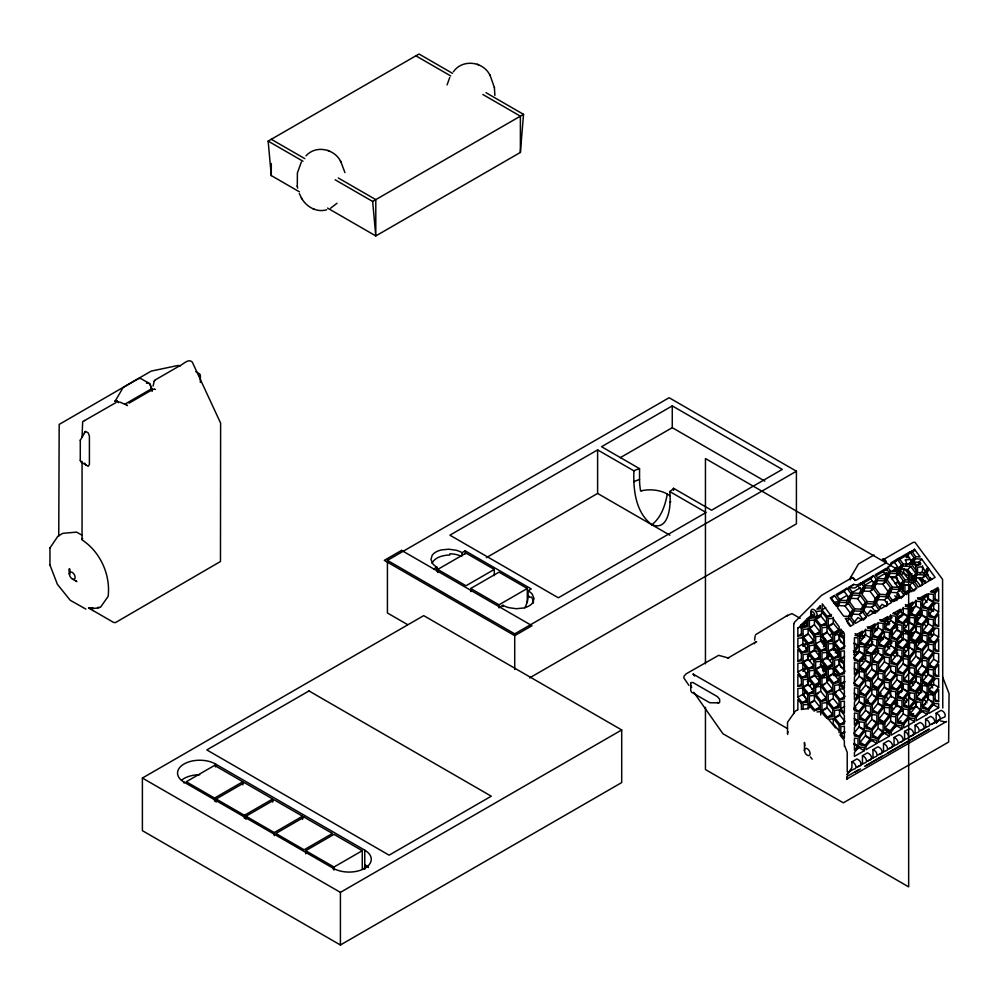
<?xml version="1.0" encoding="UTF-8"?>
<svg xmlns="http://www.w3.org/2000/svg" width="999" height="999" viewBox="0 0 999 999"><rect width="100%" height="100%" fill="white"/><g stroke="black" fill="none" stroke-linecap="round" stroke-linejoin="round"><path stroke-width="1.5" d="M85.902 609.103L70.242 600.299L57.38 584.29L49.95 564.972M49.95 547.976L57.917 536.188L62.862 533.341L76.548 532.117L82.13 535.264M80.282 440.259L85.502 431.443A1.636 0.937 60 0 1 85.951 431.593L87.837 432.692A1.636 0.937 60 0 1 88.299 433.067L89.41 436.163L89.41 464.423L88.299 466.233A1.636 0.937 60 0 1 87.837 466.083L81.019 462.087L80.282 460.314M200.374 375.661L199.638 373.888L195.841 371.653M793.755 624.025L794.442 622.29L821.528 595.367L851.81 577.822M787.624 734.402L787.474 728.458M669.755 491.545C671.141 502.597 669.979 531.955 651.835 524.712C635.601 512.549 633.129 489.697 633.915 470.854L597.614 449.9L449.9 535.177L558.329 597.789L706.056 512.499L669.755 491.545A23.664 13.661 0 0 0 673.551 488.299L711.55 510.227L782.279 469.405L672.265 405.894L601.548 446.715L639.547 468.656L639.547 479.545A57.717 33.317 60 0 0 640.621 491.058L641.845 490.759M494.88 95.405L494.38 87.275M787.462 733.328L787.724 732.267A1.636 1.336 60 0 1 788.111 731.88M84.378 433.254L84.64 431.98M327.56 208.079L375.799 235.926L520.379 152.447L523.526 114.348L486.001 92.682M180.095 366.133L178.172 365.434L151.236 371.091L59.178 424.425L58.754 536.051M116.196 402.46L82.667 421.69L82.055 437M754.645 640.172L755.132 635.826M155.22 379.932L179.508 365.909C183.267 364.398 188.324 358.191 192.22 361.95L220.617 423.126L220.467 561.5L115.447 622.602L113.699 622.477L92.919 610.476M942.606 676.947L949.05 693.568L948.625 742.045L843.356 802.821L722.951 733.753L693.768 692.27M641.795 490.684A24.163 13.949 0 0 1 667.282 494.055C665.222 505.307 661.288 517.507 651.835 524.712M153.097 386.089L154.183 381.243M754.245 643.781L755.481 642.182A2.11 1.224 32.3 0 1 756.393 641.882L756.705 641.907M447.077 84.878L449.737 77.51M154.146 381.331L154.845 380.194M882.467 559.003L882.754 558.978A1.636 0.937 60 0 1 883.203 559.128L885.089 560.214A1.661 0.962 60 0 1 885.688 560.764L886.45 562.275L885.701 563.124L856.205 580.157L855.019 580.431L853.795 578.758A2.223 1.286 60 0 0 851.648 577.934L850.524 579.045A2.223 1.286 60 0 0 850.224 579.882L850.474 577.659L858.503 563.973L874 554.994M838.661 601.248L836.475 606.368L830.256 597.889L834.427 595.479L838.661 601.248L835.826 604.407L831.605 598.651L834.427 595.479M850.161 616.733L853.009 609.815L847.814 602.734L839.772 602.335L837.474 607.729L843.668 616.171L850.161 616.495M846.69 601.161L848.401 597.152L851.235 593.98L847.002 588.224L836.113 594.505L840.346 600.274L848.388 600.674M848.376 600.911L851.235 593.98M846.665 604.919L849.5 601.76L852.347 595.067L860.389 595.466L865.584 602.559L862.724 609.477M848.476 616.995L850.186 612.974L853.009 609.815M859.265 593.906L860.976 589.897L863.798 586.725L861.013 582.929L858.653 584.265A7.43 5.957 41.9 0 1 856.48 584.815A6.506 5.22 41.8 0 1 853.745 584.34L848.688 587.25L852.921 593.019L860.963 593.406M860.951 593.656L863.798 586.725M854.12 610.901L851.273 617.582L855.506 623.351L866.395 617.057L862.162 611.301L854.12 610.901L851.298 614.06L859.34 614.46L863.561 620.229M864.922 587.812L862.075 594.492L867.269 601.585L875.311 601.985L878.158 595.292L872.964 588.211L864.922 587.812L862.087 590.983L870.129 591.383L875.324 598.463L873.626 602.472M861.051 609.727L862.749 605.719L865.584 602.559M871.84 586.65L873.551 582.642L876.373 579.47L873.588 575.661L862.699 581.955L859.864 585.114L870.753 578.833L873.588 575.661M873.526 586.401L876.373 579.47M861.026 613.486L863.848 610.327L866.695 603.633L874.737 604.033L878.97 609.802L877.085 611.912M874.649 587.237L877.484 580.556L885.526 580.956L890.733 588.036L887.886 594.717L879.844 594.318L874.649 587.237L871.815 590.409M884.415 579.383L886.113 575.374L888.948 572.215L886.163 568.406L875.274 574.7L878.059 578.496L886.101 578.896M874.737 603.558L876.435 599.55M886.088 579.133L888.948 572.215M876.423 603.059L879.27 596.378L887.312 596.778L891.545 602.547L880.656 608.828L876.423 603.059L873.601 606.231M887.212 579.982L890.059 573.289L898.101 573.688L903.296 580.781L900.461 587.462L892.407 587.062L887.212 579.982L884.39 583.141M886.188 595.217L887.899 591.208L890.733 588.036M896.99 572.127L898.688 568.119L901.523 564.947L897.289 559.19L890.996 562.824A6.668 5.345 41.7 0 1 889.497 566.321M887.874 594.967L891.845 589.123L899.887 589.522L904.107 595.279L902.222 597.39M898.663 571.878L901.523 564.947M887.112 597.914L888.998 595.804L891.845 589.123M899.787 572.727L902.634 566.033L910.676 566.433L915.871 573.513L913.024 580.207L904.982 579.807L899.787 572.727L896.965 575.886M898.763 587.961L900.474 583.94L903.296 580.781M909.552 564.872L911.263 560.864L914.097 557.692L909.864 551.935L898.975 558.216L896.153 561.388M900.449 587.699L904.42 581.868L912.462 582.267L916.682 588.024L914.797 590.134M911.238 564.622L914.097 557.692M898.738 591.72L901.573 588.548L904.42 581.868M915.209 558.778L912.362 565.459L917.557 572.552L925.598 572.951L927.896 567.544L921.702 559.103L915.209 558.778L912.374 561.95L918.88 562.262L920.653 564.697L916.657 565.047L913.935 561.663M911.338 580.694L913.049 576.685L915.871 573.513M913.024 580.444L916.982 574.6L925.024 574.999L929.257 580.769L918.368 587.05L914.135 581.293L916.982 574.6M923.925 573.414L927.896 567.544M926.71 574.025L928.895 568.906L935.114 577.385L930.943 579.795L926.71 574.025L923.888 577.197M118.431 402.684A2.223 1.286 60 0 0 116.284 401.011L115.06 401.273L123.152 387.475L138.649 378.484L140.772 378.534L149.738 383.716A1.636 0.937 60 0 1 150.187 384.091L151.311 388.186A2.223 1.286 60 0 1 150.824 389.21L124.625 404.333M301.373 161.95L297.39 172.927L297.29 186.313M938.673 719.655L936.175 723.214A44.443 25.662 60 0 1 944.217 717.245A3.559 2.048 60 0 0 945.066 714.497A3.559 2.048 60 0 0 942.681 711.151L941.183 710.289L936.15 713.186L936.15 721.478L930.643 724.65A44.456 25.674 60 0 1 933.69 723.326A3.559 2.048 60 0 0 934.54 720.579A3.559 2.048 60 0 0 932.154 717.232L930.643 716.358L925.623 719.268L925.623 727.559L920.116 730.731A44.456 25.674 60 0 1 923.163 729.407A3.559 2.048 60 0 0 924.013 726.66A3.559 2.048 60 0 0 921.627 723.313L920.116 722.439L915.096 725.349L915.096 733.628L909.59 736.812A44.456 25.674 60 0 1 912.636 735.476A3.559 2.048 60 0 0 913.486 732.729A3.559 2.048 60 0 0 911.1 729.395L909.59 728.521L904.557 731.43L904.557 739.71L899.063 742.894M850.474 577.659L851.323 577.122A1.636 0.937 60 0 1 851.772 577.272L853.67 578.359A1.623 0.937 60 0 1 854.07 578.683L855.019 580.431M115.172 401.061L116.009 400.624A1.623 0.937 60 0 1 116.421 400.774L118.307 401.86A1.636 0.937 60 0 1 118.606 402.085M803.671 646.266L805.244 644.318M805.881 648.875L807.704 646.615M807.279 656.293L809.103 654.033M808.129 657.492L809.939 655.232M809.452 661.201L812.175 657.817M830.119 635.489L831.93 633.229M805.556 666.832L802.884 671.365M823.488 644.517L825.299 642.257L825.299 639.36M803.758 671.303L806.405 668.019M823.426 646.84L826.148 643.456L822.364 641.283M805.881 674.025L807.704 671.765M835.501 645.554L833.69 647.814L838.71 650.724L833.266 650.237M853.446 623.226L857.991 617.582L861.762 619.755M807.279 681.443L809.103 679.183M827.047 656.842L829.769 653.458M808.129 682.642L809.939 680.381M826.985 659.178L830.619 654.657M809.452 686.35L812.175 682.966M830.119 660.626L832.841 657.242M866.932 614.835L870.566 610.327L875.586 613.224L875.586 610.327M805.718 691.77L802.884 695.292L802.884 688.498M822.577 670.791L825.299 667.407L825.299 664.497M823.426 671.99L826.148 668.606L821.116 665.696M879.445 607.654L882.092 604.37L885.863 606.543M858.828 635.764L862.587 631.093L855.069 635.426L858.828 635.764L855.057 633.591M859.677 636.962L865.122 630.194L870.566 630.681L870.566 637.936L865.122 644.705L859.677 644.218L859.677 636.962L855.906 634.79M835.501 670.704L833.69 672.964L837.462 675.137M826.96 682.105L829.42 679.045L826.797 680.556M859.777 635.839L863.86 636.201L865.671 633.94M865.534 629.22L865.534 635.027L860.089 641.808L865.122 644.705M857.991 645.192L854.432 649.625L854.432 637.612L857.991 637.936L857.991 645.192L854.22 643.019M871.403 628.508L875.161 623.838L867.644 628.171L871.403 628.508L868.893 627.047M858.828 646.39L854.432 651.86L854.432 660.514L858.828 660.913L864.272 654.133L864.272 646.877L858.828 646.39L853.795 643.493M872.239 629.707L877.684 622.926L883.128 623.413L883.128 630.681L877.684 637.449L872.239 636.962L872.239 629.707L867.219 626.798M853.496 652.035L857.567 652.409L859.39 650.149M872.352 628.583L876.435 628.945L878.246 626.685M859.24 645.429L859.24 651.236L853.795 658.004L858.828 660.913M878.109 623.413L878.109 627.772L872.664 634.54L877.684 637.449M883.978 621.241L887.724 616.57L880.219 620.916L883.978 621.241L881.455 619.792M865.958 645.903L871.403 639.135L876.847 639.622L876.847 646.877L871.403 653.646L865.958 653.159L865.958 645.903L860.926 643.006M884.814 622.439L890.259 615.671L895.703 616.158L895.703 623.413L890.259 630.194L884.814 629.707L884.814 622.439L879.782 619.542M866.058 644.78L870.141 645.142L872.864 641.758M871.815 638.161L871.815 643.968L866.37 650.749L871.403 653.646M890.671 614.71L890.671 620.516L885.226 627.285L890.259 630.194M896.553 613.985L900.299 609.315L892.794 613.648L896.553 613.985L894.03 612.537M872.801 644.08L870.991 646.341L867.219 644.168M859.677 662.112L865.122 655.332L870.566 655.819L870.566 663.074L865.122 669.854L859.677 669.367L859.677 662.112L854.644 659.203M878.533 638.648L883.978 631.88L889.422 632.355L889.422 639.622L883.978 646.39L878.533 645.903L878.533 638.648L873.501 635.739M897.389 615.184L902.834 608.416L908.278 608.903L908.278 616.158L902.834 622.926L897.389 622.439L897.389 615.184L893.618 613.011M878.633 637.524L882.716 637.886L884.477 635.701M865.534 654.37L865.534 660.177L860.089 666.945L865.122 669.854M884.39 632.355L884.39 636.713L878.945 643.493L883.978 646.39M857.991 670.341L854.432 674.762L854.432 662.762L857.991 663.074L857.991 670.341L854.22 668.156M909.115 606.73L912.874 602.06L905.369 606.393L909.115 606.73L905.344 604.557M864.272 672.027L858.828 671.54L854.432 677.01L854.432 685.664L858.828 686.051L864.272 679.283L864.272 672.027L861.762 670.566M872.239 654.845L877.684 648.076L883.128 648.563L883.128 655.819L877.684 662.587L872.239 662.112L872.239 654.845L867.219 651.947M891.108 631.393L896.553 624.612L901.985 625.099L901.985 632.355L896.553 639.135L891.108 638.648L891.108 631.393L886.076 628.483M909.964 607.929L915.409 601.161L920.853 601.635L920.853 608.903L915.409 615.671L909.964 615.184L909.964 607.929L906.193 605.744M877.247 653.071L878.895 651.023M859.24 670.566L859.24 676.373L853.795 683.154L858.828 686.051M878.109 648.563L878.109 652.921L872.664 659.69L877.684 662.587M896.965 623.651L896.965 629.457L891.52 636.226L896.553 639.135M915.821 600.187L915.821 605.993L910.376 612.774L915.409 615.671M921.69 599.475L925.449 594.805L917.931 599.138L921.69 599.475L919.18 598.014M865.958 671.053L871.403 664.273L876.847 664.76L876.847 672.027L871.403 678.796L865.958 678.309L865.958 671.053L860.926 668.144M884.814 647.589L890.259 640.821L895.703 641.308L895.703 648.563L890.259 655.332L884.814 654.845L884.814 647.589L879.782 644.68M903.67 624.125L909.115 617.357L914.56 617.844L914.56 625.099L909.115 631.88L903.67 631.393L903.67 624.125L898.65 621.228M922.539 600.674L927.984 593.893L933.416 594.38L933.416 601.635L927.984 608.416L922.539 607.929L922.539 600.674L917.507 597.764M871.815 663.311L871.815 669.118L866.37 675.886L871.403 678.796M890.671 639.847L890.671 645.654L885.226 652.434L890.259 655.332M909.54 616.395L909.54 622.202L904.095 628.97L909.115 631.88M928.396 594.38L928.396 598.738L922.951 605.506L927.984 608.416M934.265 592.207L938.024 587.537L930.506 591.883L934.265 592.207L931.755 590.759M859.677 687.25L865.122 680.481L870.566 680.968L870.566 688.224L865.122 694.992L859.677 694.505L859.677 687.25L854.644 684.352M878.533 663.786L883.978 657.017L889.422 657.504L889.422 664.76L883.978 671.54L878.533 671.053L878.533 663.786L873.501 660.888M897.389 640.334L902.834 633.553L908.278 634.04L908.278 641.308L902.834 648.076L897.389 647.589L897.389 640.334L892.357 637.424M916.245 616.87L921.69 610.102L927.134 610.589L927.134 617.844L921.69 624.612L916.245 624.125L916.245 616.87L911.213 613.973M935.101 593.406L938.66 588.985L938.66 600.986L935.101 600.674L935.101 593.406L931.33 591.233M865.534 679.532L865.534 685.314L860.089 692.095L865.122 694.992M884.39 657.504L884.39 661.862L878.945 668.631L883.978 671.54M922.102 610.501L922.102 614.934L916.657 621.715L921.69 624.612M857.991 695.479L854.432 699.912L854.432 687.911L857.991 688.224L857.991 695.479L854.22 693.306M858.828 696.678L854.432 702.16L854.432 710.801L858.828 711.201L864.272 704.42L864.272 697.165L858.828 696.678L856.318 695.229M872.239 679.994L877.684 673.226L883.128 673.701L883.128 680.968L877.684 687.737L872.239 687.25L872.239 679.994L867.219 677.085M891.108 656.53L896.553 649.762L901.985 650.249L901.985 657.504L896.553 664.273L891.108 663.786L891.108 656.53L886.076 653.633M909.964 633.066L915.409 626.298L920.853 626.785L920.853 634.04L915.409 640.821L909.964 640.334L909.964 633.066L904.932 630.169M928.82 608.566L928.82 616.87L934.265 617.357L938.66 611.888L938.66 603.234L934.265 602.834L928.82 609.615L923.788 606.705M859.24 695.716L859.24 701.523L853.795 708.291L858.828 711.201M878.109 672.277L878.109 678.059L872.664 684.839L877.684 687.737M896.965 648.801L896.965 654.607L891.52 661.375L896.553 664.273M915.821 625.337L915.821 631.143L910.376 637.911L915.409 640.821M933.64 601.773L933.64 608.978L929.232 614.447L934.265 617.357M865.958 696.191L871.403 689.422L876.847 689.909L876.847 697.165L871.403 703.933L865.958 703.458L865.958 696.191L860.926 693.294M884.814 672.739L890.259 665.958L895.703 666.445L895.703 673.701L890.259 680.481L884.814 679.994L884.814 672.739L879.782 669.829M903.67 649.275L909.115 642.507L914.56 642.994L914.56 650.249L909.115 657.017L903.67 656.53L903.67 649.275L898.65 646.365M922.539 625.811L927.984 619.043L933.416 619.53L933.416 626.785L927.984 633.553L922.539 633.066L922.539 625.811L917.507 622.914M871.815 688.461L871.815 694.268L866.37 701.036L871.403 703.933M890.671 666.458L890.671 670.804L885.226 677.572L890.259 680.481M909.54 641.533L909.54 647.34L904.095 654.12L909.115 657.017M928.396 619.53L928.396 623.888L922.951 630.656L927.984 633.553M859.677 712.399L865.122 705.619L870.566 706.106L870.566 713.373L865.122 720.142L859.677 719.655L859.677 712.399L854.644 709.49M878.533 688.935L883.978 682.167L889.422 682.654L889.422 689.909L883.978 696.678L878.533 696.191L878.533 688.935L873.501 686.038M897.389 665.471L902.834 658.703L908.278 659.19L908.278 666.445L902.834 673.226L897.389 672.739L897.389 665.471L892.357 662.574M916.245 642.02L921.69 635.239L927.134 635.726L927.134 642.994L921.69 649.762L916.245 649.275L916.245 642.02L911.213 639.11M935.101 618.556L938.66 614.123L938.66 626.136L935.101 625.811L935.101 618.556L930.081 615.646M865.534 704.657L865.534 710.464L860.089 717.232L865.122 720.142M884.39 681.193L884.39 687L878.945 693.781L883.978 696.678M903.246 657.754L903.246 663.548L897.801 670.317L902.834 673.226M922.102 634.19L922.102 640.084L916.657 646.852L921.69 649.762M857.991 720.629L854.432 725.049L854.432 713.049L857.991 713.373L857.991 720.629L854.22 718.443M858.828 721.827L854.432 727.297L854.432 735.951L858.828 736.338L864.272 729.57L864.272 722.314L858.828 721.827L855.057 719.642M872.239 705.132L877.684 698.363L883.128 698.85L883.128 706.106L877.684 712.886L872.239 712.399L872.239 705.132L867.219 702.235L868.593 700.511L865.259 702.447M891.108 681.68L896.553 674.899L901.985 675.386L901.985 682.654L896.553 689.422L891.108 688.935L891.108 681.68L886.076 678.771M909.964 658.216L915.409 651.448L920.853 651.935L920.853 659.19L915.409 665.958L909.964 665.471L909.964 658.216L904.932 655.319M859.24 722.314L859.24 726.673L853.795 733.441L858.828 736.338M878.109 697.402L878.109 703.209L872.664 709.977L877.684 712.886M896.965 675.386L896.965 679.745L891.52 686.513L896.553 689.422M915.821 650.499L915.821 656.281L910.376 663.061L915.409 665.958M933.64 628.359L933.64 634.128L929.232 639.597L934.265 642.507L938.66 637.025L938.66 628.383L934.265 627.984L928.82 634.752L923.788 631.855M865.958 721.34L871.403 714.572L876.847 715.047L876.847 722.314L871.403 729.083L865.958 728.596L865.958 721.34L860.926 718.431M884.814 697.876L890.259 691.108L895.703 691.595L895.703 698.85L890.259 705.619L884.814 705.132L884.814 697.876L879.782 694.979M903.67 674.412L909.115 667.644L914.56 668.131L914.56 675.386L909.115 682.167L903.67 681.68L903.67 674.412L898.65 671.515M922.539 650.961L927.984 644.18L933.416 644.667L933.416 651.935L927.984 658.703L922.539 658.216L922.539 650.961L917.507 648.051M871.815 713.598L871.815 719.405L866.37 726.186L871.403 729.083M890.671 690.147L890.671 695.953L885.226 702.722L890.259 705.619M909.54 666.683L909.54 672.489L904.095 679.258L909.115 682.167M928.396 643.231L928.396 649.025L922.951 655.806L927.984 658.703M859.677 737.537L865.122 730.769L870.566 731.256L870.566 738.511L865.122 745.291L859.677 744.804L859.677 737.537L854.644 734.64M878.533 714.085L883.978 707.304L889.422 707.791L889.422 715.047L883.978 721.827L878.533 721.34L878.533 714.085L873.501 711.176M897.389 690.621L902.834 683.853L908.278 684.34L908.278 691.595L902.834 698.363L897.389 697.876L897.389 690.621L892.357 687.712M916.245 667.157L921.69 660.389L927.134 660.876L927.134 668.131L921.69 674.899L916.245 674.412L916.245 667.157L911.213 664.26M935.101 643.706L938.66 639.273L938.66 651.273L935.101 650.961L935.101 643.706L930.081 640.796M865.534 731.256L865.534 735.614L860.089 742.382L865.122 745.291M884.39 706.343L884.39 712.15L878.945 718.918L883.978 721.827M903.246 684.34L903.246 688.686L897.801 695.466L902.834 698.363M922.102 659.427L922.102 665.234L916.657 672.002L921.69 674.899M857.991 745.766L854.432 750.199L854.432 738.199L857.991 738.511L857.991 745.766L854.22 743.593M858.828 746.965L854.432 752.447L854.432 756.38L864.272 750.686L864.272 747.452L858.828 746.965L853.795 744.068M872.239 730.281L877.684 723.513L883.128 724L883.128 731.256L877.684 738.024L872.239 737.537L872.239 730.281L867.219 727.384M891.108 706.817L896.553 700.049L901.985 700.536L901.985 707.791L896.553 714.572L891.108 714.085L891.108 706.817L886.076 703.92M909.964 683.366L915.409 676.585L920.853 677.072L920.853 684.34L915.409 691.108L909.964 690.621L909.964 683.366L904.932 680.456M928.82 659.902L934.265 653.134L938.66 653.521L938.66 662.175L934.265 667.644L928.82 667.157L928.82 659.902L923.788 656.992M878.109 722.539L878.109 728.346L872.664 735.127L877.684 738.024M896.965 699.088L896.965 704.894L891.52 711.663L896.553 714.572M915.821 675.624L915.821 681.43L910.376 688.199L915.409 691.108M933.64 653.496L933.64 659.265L929.232 664.747L934.265 667.644M865.958 746.478L871.403 739.71L876.847 740.197L876.847 743.431L865.958 749.725L865.958 746.478L860.926 744.005M884.814 723.026L890.259 716.246L895.703 716.733L895.703 724L890.259 730.769L884.814 730.281L884.814 723.026L879.782 720.117M903.67 699.562L909.115 692.794L914.56 693.281L914.56 700.536L909.115 707.304L903.67 706.817L903.67 699.562L898.65 696.665M922.539 676.098L927.984 669.33L933.416 669.817L933.416 677.072L927.984 683.853L922.539 683.366L922.539 676.098L917.507 673.201L918.88 671.478L915.546 673.413M890.671 715.284L890.671 721.091L885.226 727.859L890.259 730.769M909.54 693.281L909.54 697.627L904.095 704.407L909.115 707.304M928.396 668.368L928.396 674.175L922.951 680.943L927.984 683.853M878.533 739.223L883.978 732.454L889.422 732.941L889.422 736.176L878.533 742.457L878.533 739.223L873.501 736.75M897.389 715.771L902.834 708.99L908.278 709.477L908.278 716.733L902.834 723.513L897.389 723.026L897.389 715.771L892.357 712.861M916.245 692.307L921.69 685.526L927.134 686.013L927.134 693.281L921.69 700.049L916.245 699.562L916.245 692.307L911.213 689.397M935.101 668.843L938.66 664.422L938.66 676.423L935.101 676.098L935.101 668.843L930.081 665.946M903.246 709.477L903.246 713.835L897.801 720.604L902.834 723.513M922.102 684.477L922.102 690.371L916.657 697.152L921.69 700.049M891.108 731.967L896.553 725.199L901.985 725.686L901.985 728.92L891.108 735.202L891.108 731.967L886.076 729.482M909.964 708.503L915.409 701.735L920.853 702.222L920.853 709.477L915.409 716.246L909.964 715.771L909.964 708.503L904.932 705.606M928.82 684.003L928.82 692.307L934.265 692.794L938.66 687.312L938.66 678.671L934.265 678.271L928.82 685.052L923.788 682.142M915.821 700.774L915.821 706.58L910.376 713.348L915.409 716.246M933.64 677.21L933.64 684.415L929.232 689.884L934.265 692.794M903.67 724.712L909.115 717.931L914.56 718.418L914.56 721.653L903.67 727.946L903.67 724.712L898.65 722.227L901.061 720.828M922.539 701.248L927.984 694.48L933.416 694.967L933.416 702.222L927.984 708.99L922.539 708.503L922.539 701.248L917.507 698.338M916.245 717.444L921.69 710.676L927.134 711.163L927.134 714.397L916.245 720.691L916.245 717.444L911.213 714.972L913.635 713.573M935.101 693.993L938.66 689.56L938.66 701.56L935.101 701.248L935.101 693.993L930.081 691.083M928.82 710.189L934.265 703.421L938.66 703.808L938.66 707.742L928.82 713.423L928.82 710.189L923.788 707.704M453.384 71.803C462.312 58.791 483.054 61.289 489.872 75.037M755.619 634.677L787.137 615.584M836.912 595.579L844.18 591.396L847.002 588.224M848.388 588.96L853.745 584.328M837.512 603.433L840.346 600.274M836.937 605.494L839.772 602.335M850.923 587.512A6.506 5.22 41.9 0 0 853.646 587.974A7.43 5.957 41.8 0 0 855.831 587.424L861.013 582.929M850.087 596.178L852.921 593.019M849.512 598.239L852.347 595.067M838.286 605.569L844.979 605.894L847.814 602.734M862.661 588.923L865.484 585.751L873.526 586.151M850.861 598.301L857.554 598.638L860.389 595.466M876.073 575.761L883.328 571.578L886.163 568.406M889.51 566.333L885.014 570.604L885.726 570.192M875.236 581.668L878.059 578.496M874.662 583.716L877.484 580.556M889.422 565.259L894.467 562.35L897.289 559.19M870.129 591.383L872.964 588.211M851.872 612.012L854.694 608.841L862.736 609.24M898.675 571.64L890.633 571.241L887.799 574.4L886.413 572.502M846.765 621.728L849.6 618.556L853.82 624.313L850.886 626.011L845.254 618.344L849.6 618.556M890.059 573.289L887.237 576.46L895.279 576.86L900.474 583.94M898.563 559.989L907.03 555.094L909.864 551.935M908.715 554.12L914.485 549.263L920.116 556.93L915.771 556.718L911.55 550.961M875.998 583.791L882.704 584.115L885.526 580.956M864.435 604.745L867.269 601.585M911.662 552.422L914.485 549.263M866.695 603.633L863.873 606.805L871.915 607.205L875.286 611.813M900.374 567.145L903.208 563.973L911.25 564.373M859.34 614.46L862.162 611.301M899.799 569.205L902.634 566.033M875.324 598.463L878.158 595.292M895.279 576.86L898.101 573.688M877.01 597.489L879.844 594.318M877.384 598.488L879.27 596.378M912.949 559.89L915.771 556.718M871.915 607.205L874.737 604.033M889.585 590.234L892.407 587.062M901.148 569.268L907.841 569.605L910.676 566.433M864.51 619.168L866.395 617.057M877.784 599.612L884.477 599.949L887.312 596.778M918.88 562.262L921.702 559.103M902.159 582.979L904.982 579.807M889.01 592.295L897.052 592.682L899.887 589.522M914.722 575.711L917.557 572.552M902.921 585.102L909.627 585.426L912.462 582.267M928.895 568.906L926.073 572.065L928.396 575.237M914.16 577.772L922.202 578.171L925.024 574.999M337.038 203.222L330.594 208.192M799.699 626.286L801.41 628.408L801.41 635.676L797.851 635.988L797.851 628.121L804.732 623.376L802.884 625.224M800.711 625.287L807.192 618.843L812.224 615.933L812.724 616.57L807.704 619.467L807.704 626.723L802.259 627.21L800.711 625.287L805.731 622.389L812.224 615.933M817.756 615.609L813.985 617.782L808.541 618.269L811.688 614.373M892.132 571.603L896.453 567.307L896.965 572.29M908.428 555.407L906.218 557.604L909.54 557.305M895.004 570.854L897.164 568.693M115.06 401.273L115.822 400.749M306.019 155.844C315.684 144.867 334.203 148.701 340.572 161.226M886.687 569.505L886.051 569.992M787.687 615.247L786.388 616.046L791.945 613.623L800.162 618.331M299.425 191.833L271.291 175.587L268.144 141.109L419.018 54.008L452.51 73.352M335.14 179.783L372.652 201.448L523.526 114.348M129.033 403.171L152.51 389.61M407.53 624.587L387.425 612.986L387.425 560.364L669.118 397.727L796.415 471.216L796.415 523.851L529.545 677.921M620.229 457.704L672.265 427.672L764.834 481.106M433.791 568.98L436.925 567.17A20.742 11.976 0 0 1 432.792 563.761L430.969 559.465L432.192 555.257A16.533 9.54 0 0 1 441.446 549.912L448.738 549.2L456.168 550.262A20.742 11.976 0 0 1 462.075 552.647L465.222 550.836L531.218 588.935L528.071 590.759L528.071 595.904A17.782 10.265 -60 0 1 524.812 607.842M437.712 572.539L437.712 569.43L465.996 553.096L494.293 569.43L494.293 575.661M486.376 557.667L597.614 493.444L669.904 535.189M494.293 569.43L465.996 585.764L437.712 569.43M142.395 778.046L423.701 615.634L621.703 729.957L621.703 782.579L340.409 944.992L142.395 830.669L142.395 778.046L340.409 892.369L621.703 729.957M470.716 591.595L470.716 588.486L499.001 572.152L527.297 588.486L527.297 602.484M470.716 588.486L499.001 604.82L527.297 588.486M499.787 607.092L502.934 605.269A20.742 11.976 0 0 0 508.841 607.667L516.258 608.716L523.563 608.004A16.533 9.54 0 0 0 532.817 602.672L534.04 598.451L532.217 594.168A20.742 11.976 0 0 0 528.071 590.759M242.844 781.742L214.56 765.409L186.264 781.742L214.56 798.076L242.844 781.742L242.844 784.852M216.134 802.097L216.134 798.988L244.418 782.654L272.702 798.988L272.702 802.097M387.425 560.364L514.722 633.853L796.415 471.216M216.134 798.988L244.418 815.321L272.702 798.988M245.991 819.33L245.991 816.22L274.275 799.887L302.56 816.22L302.56 819.33M245.991 816.22L274.275 832.554L302.56 816.22M305.706 853.808L305.706 850.698L333.991 834.377L362.275 850.698L362.275 869.367M305.706 850.698L333.991 867.032L362.275 850.698M883.241 559.665L913.148 542.395L914.909 542.257L942.581 579.383L942.769 708.029M727.984 658.016L755.656 642.045M911.213 552.622L914.984 550.449M808.191 617.844L813.223 614.934M821.952 609.815L822.289 603.821L831.393 616.233L827.397 616.583L821.952 609.815L825.723 607.642M833.641 603.196L836.313 601.648M838.985 600.099L847.002 595.479M851.023 593.156L860.376 587.749M864.385 585.439L872.414 580.806M877.759 577.722L885.776 573.089M808.541 618.269L812.312 616.096M822.04 610.951A4.446 2.572 60 0 1 820.703 614.472L815.671 617.382L815.671 618.756L821.116 625.524L826.56 625.037L826.56 617.782L821.116 611.013L815.896 611.475M906.193 565.122L909.964 562.937L909.964 564.323M797.851 628.121L800.374 626.673M815.671 618.756L820.703 615.859L820.703 614.472M802.259 627.21L807.279 624.313L805.731 622.389M814.822 619.954L820.266 626.723L820.266 633.99L814.822 634.477L809.377 627.697L809.377 620.441L814.822 619.954L819.854 617.057M801.41 628.408L806.443 625.799M827.397 616.583L831.168 614.41M916.657 565.047L920.429 562.874M809.377 627.697L814.41 624.8L814.41 620.441M826.56 617.782L831.58 614.885M901.16 574.712L903.67 573.264L903.67 568.906M915.821 572.052L915.821 566.246L920.853 563.349M808.541 628.895L813.985 635.676L813.985 642.931L808.541 643.418L803.096 636.638L803.096 629.382L808.541 628.895L812.312 626.723M797.851 635.988L801.623 633.816M821.116 625.524L826.148 622.627L820.703 615.859M803.096 636.638L808.129 633.741L808.129 629.507M820.266 626.723L825.299 623.826M894.879 583.653L897.389 582.205L897.389 577.847M909.54 580.993L909.54 575.187L912.05 573.738M807.704 643.718L807.704 651.872L802.259 652.359L797.851 646.89L797.851 638.236L802.259 637.837L807.279 634.939M828.246 626.011L828.246 618.756L832.941 618.331L839.135 626.773L839.135 632.305L833.69 632.792L828.246 626.011L833.266 623.114L833.266 617.307M920.017 573.026L922.539 571.578L922.539 565.771M814.822 634.477L819.854 631.568L814.41 624.8M827.397 627.21L832.841 633.99L832.841 641.246L827.397 641.733L821.952 634.964L821.952 627.697L827.397 627.21L832.429 624.313M813.985 635.676L819.018 632.767M797.851 646.89L802.884 643.98L807.279 649.45L802.259 652.359M804.982 643.943L802.884 645.154L808.203 644.043M821.952 634.964L826.985 632.055L826.985 626.248M913.735 581.967L916.245 580.519L916.245 577.622M808.541 643.418L813.573 640.509L808.129 633.741M821.116 636.151L826.56 642.931L826.56 650.187L821.116 650.674L815.671 643.905L815.671 636.638L821.116 636.151L826.148 633.254M812.724 641.708L807.704 644.617L802.259 637.837M833.69 632.792L838.71 629.882L833.266 623.114M815.671 643.905L820.703 640.996L820.703 635.189M832.841 633.99L837.874 631.081M906.742 594.617L904.932 592.37L909.964 589.46L909.964 585.102M922.102 585.352L922.102 582.454L924.624 580.993M904.095 593.568L907.866 591.383M801.41 653.558L797.851 649.125L797.851 661.138L801.41 660.814L801.41 653.558L806.443 650.649M893.193 600.574L895.703 599.113M834.527 634.964L839.972 634.477L844.367 639.947L844.367 648.601L839.972 648.988L834.527 642.22L834.527 634.964L837.037 633.503M878.97 609.802L868.081 616.083L863.848 610.327M904.107 595.279L893.218 601.573L888.998 595.804M916.682 588.024L905.793 594.305L901.573 588.548M840.808 633.279L840.808 629.07L844.367 633.915L844.367 637.699L840.808 633.279L843.331 631.818M827.397 641.733L832.429 638.823L826.985 632.055M839.972 634.477L843.743 632.292M809.377 652.846L809.377 645.591L814.822 645.104L820.266 651.872L820.266 659.128L814.822 659.615L809.377 652.846L814.41 649.937L814.41 644.193M826.56 642.931L831.58 640.022M808.541 654.045L813.985 660.814L813.985 668.069L808.541 668.556L803.096 661.788L803.096 654.532L808.541 654.045L813.573 651.136M797.851 661.138L801.623 658.953M834.527 642.22L839.56 639.31L839.56 633.503M821.116 650.674L826.148 647.777L820.703 640.996M833.69 643.418L839.135 650.187L839.135 657.442L833.69 657.929L828.246 651.161L828.246 643.905L833.69 643.418L837.462 641.233M803.096 661.788L808.129 658.89L813.573 665.659L808.541 668.556M820.266 651.872L825.299 648.963M807.704 668.855L807.704 677.022L802.259 677.509L797.851 672.027L797.851 663.373L802.259 662.986L807.279 660.077M828.246 651.161L833.266 648.251L838.71 655.032L833.69 657.929M814.822 659.615L819.854 656.718L814.41 649.937M827.397 652.359L832.841 659.128L832.841 666.395L827.397 666.87L821.952 660.102L821.952 652.846L827.397 652.359L832.429 649.45M813.985 660.814L819.018 657.916M797.851 672.027L802.884 669.13L802.884 663.361M892.144 617.594L887.112 620.491L889.759 623.776M839.972 648.988L845.004 646.091L839.56 639.31M821.952 660.102L826.985 657.205L826.985 651.398M839.135 650.187L844.155 647.29M913.036 610.826L911.213 608.566L916.245 605.669L916.245 601.311M821.116 661.301L826.56 668.069L826.56 675.336L821.116 675.824L815.671 669.043L815.671 661.788L821.116 661.301L826.148 658.403M912.886 608.316L910.376 609.765L912.187 612.025M812.724 666.857L807.704 669.755L802.259 662.986M901.985 615.322L896.965 618.219L896.965 621.128M815.671 669.043L820.703 666.146L820.703 660.339M832.841 659.128L837.874 656.231M802.259 677.509L807.279 674.6L802.884 669.13M814.822 670.242L820.266 677.022L820.266 684.278L814.822 684.765L809.377 677.984L809.377 670.729L814.822 670.242L819.854 667.344M801.41 678.696L797.851 674.275L797.851 686.276L801.41 685.963L801.41 678.696L806.443 675.799M840.808 658.416L840.808 651.161L844.367 650.836L844.367 662.849L840.808 658.416L844.58 656.243M935.101 603.983L930.081 606.88L933.64 611.313M827.397 666.87L832.429 663.973L826.985 657.205M839.972 659.615L844.367 665.097L844.367 673.738L839.972 674.138L834.527 667.357L834.527 660.102L839.972 659.615L843.743 657.442M921.69 612.437L916.657 615.334L922.102 614.86M809.377 677.984L814.41 675.087L814.41 669.28M826.56 668.069L831.58 665.172M920.853 613.636L915.821 616.533L915.821 622.34M808.541 679.183L813.985 685.963L813.985 693.219L808.541 693.706L803.096 686.937L803.096 679.67L808.541 679.183L813.573 676.286M797.851 686.276L801.623 684.103M828.246 669.043L833.69 668.556L839.135 675.336L839.135 682.592L833.69 683.079L828.246 676.311L828.246 669.043L830.756 667.594M834.527 667.357L839.56 664.46L839.56 658.653M821.116 675.824L826.148 672.914L820.703 666.146M833.69 668.556L837.462 666.383M803.096 686.937L808.129 684.028L813.573 690.796L808.541 693.706M820.266 677.022L825.299 674.113M802.259 688.136L807.704 694.904L807.704 702.16L802.259 702.647L797.851 697.177L797.851 688.523L802.259 688.136L807.279 685.227M821.952 677.984L827.397 677.497L832.841 684.278L832.841 691.533L827.397 692.02L821.952 685.252L821.952 677.984L824.475 676.535M828.246 676.311L833.266 673.401L838.71 680.169L833.69 683.079M814.822 684.765L819.854 681.855L814.41 675.087M827.397 677.497L831.168 675.324M813.985 685.963L819.018 683.054M797.851 697.177L806.68 692.17M892.144 642.732L887.112 645.641L889.759 648.925M811.6 689.335L814.222 687.811M815.671 686.937L821.116 686.45L826.56 693.219L826.56 700.474L821.116 700.961L815.671 694.193L815.671 686.937L818.181 685.476M835.439 675.574L838.061 674.05M865.833 658.029L860.576 661.051L862.761 661.251M878.396 650.761L873.151 653.796L875.336 653.995M887.112 645.729L885.726 646.54L887.112 646.665L887.112 645.729L888.873 648.251M839.972 674.138L845.004 671.228L839.56 664.46M821.952 685.252L826.985 682.342L826.985 676.535M839.135 675.336L844.155 672.427M913.036 635.963L911.213 633.716L916.245 630.806L916.245 626.448M821.116 686.45L824.887 684.265M914.147 632.729L910.376 634.914L912.187 637.162M807.704 694.904L812.724 691.995M901.985 640.459L896.965 643.368L896.965 646.266M815.671 694.193L820.703 691.283L820.703 685.476M832.841 684.278L837.874 681.368M802.259 702.647L807.279 699.75L802.884 694.268L807.267 700.661M814.822 695.391L820.266 702.16L820.266 709.415L814.822 709.902L809.377 703.134L809.377 695.878L814.822 695.391L818.593 693.206M801.41 709.652L801.41 703.845L806.443 700.948M840.808 683.566L840.808 676.311L844.367 675.986L844.367 687.986L840.808 683.566L844.58 681.38M935.101 629.12L930.081 632.03L932.741 635.352M827.397 692.02L832.429 689.123L826.985 682.342M839.972 684.765L844.367 690.234L844.367 698.888L839.972 699.275L834.527 692.507L834.527 685.252L839.972 684.765L845.004 681.855M797.577 709.765L795.216 711.276L787.537 722.277L787.474 728.683M809.377 703.134L814.41 700.237L814.41 694.43M826.56 693.219L831.58 690.309M920.853 638.773L915.821 641.683L915.821 644.592M803.096 709.178L803.096 704.819L808.541 704.332L813.573 701.423M920.017 641.208L917.507 642.657L921.79 642.27M834.527 692.507L839.56 689.597L839.56 683.766M821.116 700.961L826.148 698.064L820.703 691.283M833.69 693.706L839.135 700.474L839.135 707.742L833.69 708.216L828.246 701.448L828.246 694.193L833.69 693.706L836.2 692.257M820.266 702.16L825.299 699.263M828.246 701.448L833.266 698.551L833.266 692.744M814.822 709.902L819.854 707.005L814.41 700.237M827.397 702.647L832.841 709.415L832.841 716.683L827.397 717.17L821.952 710.389L821.952 703.134L827.397 702.647L829.919 701.198M813.985 711.101L819.018 708.204M839.972 699.275L845.004 696.378L839.56 689.597M821.952 710.389L826.985 707.492L826.985 701.685M839.135 700.474L844.155 697.577M817.032 711.95L821.116 711.588L826.148 708.691M833.69 708.216L838.71 705.319L833.266 698.551M832.841 709.415L837.874 706.518M840.808 708.703L840.808 701.448L844.367 701.136L844.367 713.136L840.808 708.703L844.58 706.53M827.397 717.17L832.429 714.26L826.985 707.492M826.56 718.368L831.58 715.459M834.527 717.657L834.527 710.389L839.972 709.902L844.367 715.384L844.367 724.025L839.972 724.425L834.527 717.657L839.56 714.747L839.56 710.389M828.246 719.33L833.69 718.855L838.71 715.946M853.795 709.053L856.018 707.779M877.834 695.179L881.168 693.256M890.409 687.924L892.631 686.638M928.121 666.146L930.344 664.859M839.972 724.425L845.004 721.515L839.56 714.747M913.548 685.177A12.038 6.943 60 0 0 911.213 683.166L916.245 680.269L916.245 676.41M839.135 732.879L839.135 725.624L844.155 722.714M896.965 693.656L901.985 690.759M840.808 733.853L840.808 726.598L844.367 726.273L844.367 738.273L840.808 733.853L844.58 731.68M935.101 679.407L930.081 682.317L932.741 685.639M845.004 732.142L839.972 735.052L844.367 740.521L844.367 746.29M933.004 681.343L929.232 683.516L932.754 687.899M876.173 724.163L878.845 722.614M888.211 717.207L890.883 715.671M855.556 749.924L859.24 747.789L864.272 750.686M868.193 742.632L871.815 740.534L876.847 743.431M880.756 735.364L884.39 733.266L889.422 736.176M893.331 728.109L896.965 726.011L901.985 728.92M907.117 720.154L909.54 718.756L914.56 721.653M917.269 714.285L922.102 711.5L927.134 714.397M931.168 706.256L933.64 704.844L938.66 707.742M851.91 761.825L853.421 762.687A3.559 2.048 60 0 1 855.806 766.033A3.559 2.048 60 0 1 854.957 768.78A44.443 25.662 60 0 0 846.915 774.749L851.91 767.632L851.91 761.825L856.942 758.915L858.453 759.789A3.559 2.048 60 0 1 860.838 763.124A3.559 2.048 60 0 1 859.989 765.871A44.456 25.674 60 0 0 856.942 767.207L862.449 764.035A44.456 25.674 60 0 1 865.484 762.699A3.559 2.048 60 0 0 866.333 759.952A3.559 2.048 60 0 0 863.948 756.618L862.449 755.744L862.449 764.035M862.449 755.744L867.469 752.834L868.98 753.708A3.559 2.048 60 0 1 871.365 757.055A3.559 2.048 60 0 1 870.516 759.802A44.456 25.674 60 0 0 867.469 761.126L872.976 757.954A44.456 25.674 60 0 1 876.011 756.618A3.559 2.048 60 0 0 876.86 753.87A3.559 2.048 60 0 0 874.487 750.536L872.976 749.662L872.976 757.954M872.976 749.662L878.009 746.753L879.507 747.627A3.559 2.048 60 0 1 881.892 750.973A3.559 2.048 60 0 1 881.043 753.721A44.456 25.674 60 0 0 878.009 755.044M879.108 754.407L883.503 751.872L883.503 743.581L888.536 740.684L890.047 741.545A3.559 2.048 60 0 1 892.419 744.892A3.559 2.048 60 0 1 891.57 747.639A44.456 25.674 60 0 0 888.536 748.963L894.03 745.791A44.456 25.674 60 0 1 897.077 744.467A3.559 2.048 60 0 0 897.926 741.72A3.559 2.048 60 0 0 895.541 738.373L894.03 737.499L894.03 745.791M894.03 737.499L899.063 734.602L900.574 735.476A3.559 2.048 60 0 1 902.946 738.81A3.559 2.048 60 0 1 902.109 741.558A44.456 25.674 60 0 0 900.037 742.369M846.99 776.46L858.89 769.592M864.547 766.32L882.304 756.068M887.974 752.796L929.145 729.033M854.644 772.352L860.539 768.955M866.046 765.783L910.476 740.122M911.612 739.472L928.895 729.482M84.453 420.567L84.615 420.467M150.624 389.285L150.861 389.185A2.223 1.286 60 0 0 150.986 386.938L149.862 384.528A2.223 1.286 60 0 0 147.715 382.867L146.491 383.117L147.253 382.48A1.661 0.962 60 0 1 147.852 382.629M326.71 209.753C317.033 212.812 306.606 207.018 301.798 198.564M808.129 708.016L809.989 707.492A2.223 1.286 60 0 0 810.189 704.894M900.623 711.338L903.246 710.601M911.213 708.353L917.207 706.655M925.711 704.258L921.677 705.394L922.951 706.98M940.521 721.028L943.381 721.49A2.223 1.286 0 0 0 946.528 721.49L846.578 779.195A2.223 1.286 0 0 0 846.578 777.384M154.258 389.223L152.71 389.548A2.085 1.011 34.3 0 0 152.273 389.872L152.235 390.259M898.65 594.118L898.65 598.426M928.009 639.934L930.818 639.348M839.56 689.447L843.78 688.573M154.271 389.223L155.444 389.41M718.681 702.871L719.567 702.409A1.636 0.949 60 0 0 719.667 701.935L719.667 699.762A1.636 0.949 60 0 0 719.567 699.175L717.444 696.665L692.969 682.529L690.846 682.592A1.636 0.937 60 0 0 690.746 683.066L690.759 690.521L691.545 692.22L709.777 702.747L718.681 702.871L717.444 702.472M93.094 607.854L88.549 607.867M97.552 607.467L100.537 607.192L108.117 596.415C110.739 575.087 100.437 552.235 82.692 540.322A2.223 1.286 0 0 1 82.692 538.511M90.247 608.716L98.976 607.929M896.44 577.484L892.357 577.847L892.357 579.457M913.935 575.923L911.213 576.161L911.213 580.519M925.673 581.006L922.951 581.256L920.229 577.872M907.654 584.865L904.932 585.102L904.932 592.37M901.885 616.658L897.801 617.02L902.834 614.123L900.111 610.739M920.229 617.27L917.507 617.507L917.507 621.865M894.242 625.724L896.965 625.486M892.357 628.134L897.801 627.647M913.935 626.211L916.657 625.973M900.524 641.92L897.801 642.17L902.834 639.26L900.111 635.876M922.102 639.997L916.657 640.484L921.69 637.587L919.879 635.327M897.801 652.797L892.369 653.284L894.23 655.943A2.223 1.286 60 0 1 894.717 656.942M913.935 676.498L916.657 676.261M901.423 692.132L897.801 692.457L902.834 689.56L900.111 686.163M922.102 690.284L917.282 690.721L922.314 687.811A12.038 6.943 60 0 0 920.653 684.852M918.131 692.894L921.74 692.569M802.534 709.178L806.917 708.791M894.292 701.148L896.965 700.911M897.801 703.084L894.242 703.408L896.977 706.805M126.611 405.182L127.472 405.557M449.775 555.057L449.6 555.057A17.782 10.215 -0.7 0 0 432.08 563.374M728.671 658.091L718.643 655.332L686.151 673.826L684.053 676.173L683.853 677.946L688.973 685.426M884.739 621.303L887.112 621.515L888.898 624.949M884.19 623.501L887.112 623.763M871.503 630.744L875.586 631.118M934.265 642.507L928.82 642.02L928.82 632.255M838.71 636.201L842.794 636.563M860.289 638.124L863.011 638.373M877.796 639.697L881.88 640.059L879.357 638.611M865.221 646.952L869.305 647.315M814.41 648.551L818.493 648.913M813.573 650.724L819.018 651.211L819.018 657.017M835.152 652.647L837.874 652.884L837.874 655.794M854.008 654.333L856.73 654.57M838.71 661.35L842.794 661.713M814.41 673.688L818.493 674.063M837.624 675.761L833.266 675.374L833.266 667.594M814.934 675.986L819.018 676.348L819.018 682.155M477.16 64.211L478.646 64.798M327.872 150.399L329.345 150.999M313.024 208.803L314.51 209.39M119.73 402.035L127.048 405.244M88.661 608.029L93.107 610.589M415.871 55.819L450.711 75.936M482.867 94.493L520.379 116.159L520.379 152.447M271.291 139.298L304.782 158.629M338.286 177.972L375.799 199.638L375.799 235.926L372.652 201.448M268.144 141.109L302.984 161.226M934.889 598.813L938.66 600.986M928.396 598.738L933.416 601.635M929.232 599.937L934.265 602.834M933.64 608.978L938.66 611.888M915.821 605.993L920.853 608.903M922.102 614.934L927.134 617.844M922.951 616.133L927.984 619.043M934.889 623.95L938.66 626.136M928.396 623.888L933.416 626.785M908.278 616.158L903.246 613.261L897.801 620.029L902.834 622.926M904.095 614.447L909.115 617.357M933.64 634.128L938.66 637.025M909.54 622.202L914.56 625.099M910.376 623.401L915.409 626.298M915.821 631.143L920.853 634.04M916.657 632.342L921.69 635.239M890.671 620.516L895.703 623.413M892.769 622.439L896.553 624.612M922.102 640.084L927.134 642.994M871.403 611.525L873.913 612.974M922.951 641.283L927.984 644.18M934.889 649.1L938.66 651.273M905.768 632.592L908.278 634.04M896.965 629.457L901.985 632.355M899.063 631.38L902.834 633.553M928.396 649.025L933.416 651.935M929.232 650.224L934.265 653.134M912.05 641.533L914.56 642.994M908.278 641.308L903.246 638.398L897.801 645.167L902.834 648.076M905.344 640.322L909.115 642.507M933.64 659.265L938.66 662.175M878.109 627.772L883.128 630.681M881.455 630.419L883.978 631.88M909.54 647.34L914.56 650.249M873.913 627.497L876.435 628.945M911.637 649.263L915.409 651.448M874.762 628.696L877.272 630.144M884.39 636.713L889.422 639.622M885.226 637.911L890.259 640.821M915.821 656.281L920.853 659.19M880.206 636.438L882.716 637.886M917.919 658.216L921.69 660.389M879.782 636.912L883.566 639.085M890.671 645.654L895.703 648.563M894.03 648.314L896.553 649.762M922.102 665.234L927.134 668.131M922.951 666.433L927.984 669.33M934.889 674.238L938.66 676.423M865.534 635.027L870.566 637.936M896.965 654.607L901.985 657.504M860.089 634.028L863.86 636.201M900.324 657.255L902.834 658.703M860.926 635.227L864.697 637.399M928.396 674.175L933.416 677.072M929.232 675.374L934.265 678.271M871.815 643.968L876.847 646.877M903.246 663.548L908.278 666.445M866.37 642.969L870.141 645.142M904.095 664.747L909.115 667.644M933.64 684.415L938.66 687.312M878.109 652.921L883.128 655.819M880.206 654.845L883.978 657.017M909.54 672.489L914.56 675.386M911.637 674.412L915.409 676.585M924.624 684.565L927.134 686.013M884.39 661.862L889.422 664.76M915.821 681.43L920.853 684.34M917.919 683.353L921.69 685.526M859.24 651.236L864.272 654.133M860.089 652.434L865.122 655.332M930.906 693.506L933.416 694.967M840.384 641.77L844.155 643.943L844.155 638.136M890.671 670.804L895.703 673.701M855.057 650.948L857.567 652.409M891.52 672.002L896.553 674.899M853.383 650.699L858.416 653.596M922.102 690.371L927.134 693.281M924.2 692.295L927.984 694.48M934.889 699.387L938.66 701.56M865.534 660.177L870.566 663.074M866.37 661.375L871.403 664.273M896.965 679.745L901.985 682.654M860.089 659.165L862.599 660.626M899.063 681.668L902.834 683.853M933.416 702.222L928.396 699.312L925.673 695.841M930.494 701.236L934.265 703.421M820.266 639.36L825.299 642.257M871.815 669.118L876.847 672.027M872.664 670.317L877.684 673.226M834.527 649.013L839.56 651.922L839.56 656.268M903.246 688.686L908.278 691.595M904.095 689.884L909.115 692.794M878.109 678.059L883.128 680.968M878.945 679.258L883.978 682.167M909.54 697.627L914.56 700.536M936.15 713.186L937.661 714.06A3.559 2.048 60 0 1 940.034 717.394A3.559 2.048 60 0 1 939.197 720.154A44.456 25.674 60 0 0 936.15 721.478M910.376 698.825L915.409 701.735M927.984 708.99L922.951 706.093L928.396 699.312L928.396 693.506M814.822 646.128L817.344 647.577M855.057 669.355L858.828 671.54M815.671 647.327L818.181 648.776M884.39 687L889.422 689.909M885.226 688.199L890.259 691.108M915.821 706.58L920.853 709.477M868.044 679.507L870.566 680.968M919.18 709.228L921.69 710.676M859.24 676.373L864.272 679.283M861.35 678.296L865.122 680.481M840.384 666.907L844.155 669.093L844.155 663.286M890.671 695.953L895.703 698.85M874.337 688.461L876.847 689.909M925.623 719.268L927.134 720.142A3.559 2.048 60 0 1 929.507 723.476A3.559 2.048 60 0 1 928.658 726.223A44.456 25.674 60 0 0 925.623 727.559M865.534 685.314L870.566 688.224M867.631 687.25L871.403 689.422M896.965 704.894L901.985 707.791M897.801 706.093L902.834 708.99M820.266 664.497L825.299 667.407M871.815 694.268L876.847 697.165M873.913 696.191L877.684 698.363M834.527 674.163L837.037 675.611M903.246 713.835L908.278 716.733M878.109 703.209L883.128 706.106M878.945 704.407L883.978 707.304M915.096 725.349L916.595 726.211A3.559 2.048 60 0 1 918.98 729.557A3.559 2.048 60 0 1 918.131 732.304A44.456 25.674 60 0 0 915.096 733.628M802.672 663.548L805.182 664.997M814.822 671.278L818.593 673.451M815.671 672.477L818.181 673.925M884.39 712.15L889.422 715.047M885.226 713.348L890.259 716.246M859.24 701.523L864.272 704.42M860.089 702.722L865.122 705.619M890.671 721.091L895.703 724M891.52 722.289L896.553 725.199M904.557 731.43L906.068 732.292A3.559 2.048 60 0 1 908.453 735.639A3.559 2.048 60 0 1 907.604 738.386A44.456 25.674 60 0 0 904.557 739.71M865.534 710.464L870.566 713.373M867.631 712.387L871.403 714.572M880.619 722.539L883.128 724M871.815 719.405L876.847 722.314M873.913 721.328L877.684 723.513M886.9 731.493L889.422 732.941M878.109 728.346L883.128 731.256M880.206 730.269L883.978 732.454M859.24 726.673L864.272 729.57M860.089 727.859L865.122 730.769M883.503 743.581L885.014 744.455A3.559 2.048 60 0 1 887.387 747.801A3.559 2.048 60 0 1 886.55 750.549A44.456 25.674 60 0 0 883.503 751.872M865.534 735.614L870.566 738.511M866.37 736.812L871.403 739.71M694.055 674.662L693.019 674L787.075 728.371M184.041 783.041L184.041 782.13A22.228 12.837 0 0 1 184.041 763.985A22.228 12.837 0 0 1 215.472 763.985L364.76 850.174L364.76 869.355M184.041 782.13L333.329 868.318A22.228 12.837 0 0 0 364.76 868.318A22.228 12.837 0 0 0 364.76 850.174M72.403 579.02L76.848 581.593L75.312 580.519M693.468 674.313L694.605 676.048M529.183 596.628L529.994 597.29M693.556 674.525L693.905 674.962M915.821 566.246L910.376 559.477L905.156 559.939A4.446 2.572 60 0 1 906.168 564.947M918.481 577.934L922.102 582.454M916.245 580.519L920.778 586.163M906.742 569.48L910.376 573.988M926.51 594.068L928.333 596.328M904.095 568.419L909.54 575.187M925.673 595.267L928.396 598.651M903.67 573.264L909.115 580.032M923.438 597.852L927.072 602.36M929.232 608.079L931.88 611.363M909.964 589.46L911.775 591.72M928.82 612.924L930.631 615.184M921.128 604.145L922.951 606.393M897.389 582.205L902.834 588.973M926.51 619.218L928.333 621.465M925.673 620.416L928.396 623.801M923.438 622.989L926.16 626.385M929.232 633.229L931.88 636.513M894.792 595.729L896.553 597.914L891.52 600.824L896.965 600.337L896.965 594.467M928.82 638.061L930.631 640.322M906.742 619.767L909.465 623.151M905.906 620.966L908.628 624.35M903.67 623.551L906.393 626.935M906.742 644.917L909.465 648.301M926.51 669.505L928.333 671.765M905.906 646.116L907.716 648.363M925.673 670.704L928.396 674.088M903.67 648.701L905.494 650.948M923.438 673.289L926.16 676.673M921.128 679.57L922.951 681.83M926.51 694.642L928.333 696.902M923.163 698.076L927.01 702.871M903.67 698.988L906.393 702.372M890.921 705.968L893.581 709.278M807.192 618.843L807.704 619.467M833.69 718.855L839.135 725.624M838.71 730.469L833.266 723.688L833.266 719.33M826.922 717.207L835.539 727.934M821.116 711.588L825.649 717.232M808.541 704.332L813.074 709.977M801.41 703.845L797.851 699.425L797.851 709.927M810.351 756.88L812.175 759.14M691.745 687.324L690.846 685.826A1.636 0.937 60 0 1 690.746 685.239M925.074 570.704L922.202 566.795L917.507 567.22L917.507 573.026M931.555 579.545L930.081 577.534L930.081 580.332M907.03 555.094L911.263 560.864M922.202 578.171L925.586 582.779M907.841 569.605L913.049 576.685M898.975 558.216L903.208 563.973M894.467 562.35L898.688 568.119M909.627 585.426L913.86 591.196M886.45 562.275L885.226 560.601A2.223 1.286 60 0 0 883.079 559.79M887.849 567.432L890.633 571.241M898.775 588.211L890.671 576.873M883.328 571.578L886.113 575.374M897.052 592.682L901.285 598.451M882.704 584.115L887.899 591.208M870.753 578.833L873.551 582.642M884.477 599.949L887.861 604.557M862.699 581.955L865.484 585.751M858.191 586.088L860.976 589.897M857.554 598.638L862.749 605.719M844.18 591.396L848.401 597.152M849.5 601.76L854.694 608.841M844.979 605.894L850.186 612.974M847.614 622.877L850.149 626.336M809.04 629.345L814.547 636.838M490.147 75.499L494.455 87.7M340.846 161.701L344.93 172.59M299.313 193.581L301.523 198.089M489.66 74.688L490.322 75.799M340.359 160.889L341.034 162M301.348 197.802L302.01 198.913M84.64 463.099L85.502 464.61A1.636 0.937 60 0 0 85.951 464.985M889.147 691.445L891.32 697.065M886.15 695.354L887.811 699.612M844.767 746.041L847.214 752.359L847.214 771.902M297.215 185.901L297.64 188.112M804.882 745.754L804.457 742.432L804.457 750.486M69.618 570.641L69.455 568.781L69.455 574.338M69.455 568.781L69.455 573.776M916.245 702.384L916.245 706.243L911.213 709.14L911.213 705.531M911.213 605.669L911.213 608.566M911.213 630.806L911.213 633.716M911.213 680.594L911.213 683.166M903.246 585.589L903.246 591.396M903.246 607.442L903.246 615.084M903.246 632.592L903.246 640.234M897.389 626.685L897.389 631.043M897.389 653.284L897.389 656.181M892.357 629.595L892.357 635.401M890.671 630.069L890.671 634.427M887.112 601.498L887.112 605.831M839.135 635.239L839.135 639.597M839.135 660.376L839.135 664.735M833.266 642.444L833.266 648.776M820.703 710.626L820.703 714.984M813.985 616.932L813.985 617.782M808.129 654.532L808.129 660.389M808.129 678.221L808.129 685.539M808.129 703.433L808.129 709.178M802.884 638.211L802.884 646.228M793.755 623.801L793.755 713.636M705.444 663.811L705.444 458.566L908.665 575.899L908.665 886.875L705.444 769.542L705.444 707.354M673.551 488.299L673.551 490.334M672.265 405.894L672.265 427.672M597.614 449.9L597.614 493.444M514.722 633.853L514.722 669.455M502.934 605.269L502.934 606.555M499.001 604.82L499.001 607.929M465.222 550.836L465.222 553.858M462.075 552.647L462.075 555.869M436.925 567.17L436.925 571.028M340.409 892.369L340.409 944.992M333.991 867.032L333.991 870.141M333.329 868.318L333.329 869.23M274.275 832.554L274.275 835.664M271.291 163.486L271.291 175.587M244.418 815.321L244.418 818.431M215.472 763.985L215.472 766.882M214.56 798.076L214.56 801.186M200.374 375.437L200.374 382.417M152.11 388.374L152.11 391.421M82.055 461.376L82.055 539.522M80.282 440.047L80.282 460.539M49.95 547.702L49.95 565.134M888.099 566.87A6.606 5.295 41.8 0 1 887.711 568.106M911.425 560.014A4.446 2.572 60 0 1 909.565 562.949M916.795 702.622A12.038 6.943 60 0 1 913.548 703.408M907.966 700.486A12.038 6.943 60 0 1 905.119 697.152M902.322 690.996A12.038 6.943 60 0 1 902.621 683.928M916.795 689.697A12.038 6.943 60 0 1 918.655 694.942M919.492 643.056A2.223 1.286 60 0 1 920.141 641.57M902.809 565.109A4.446 2.572 60 0 1 902.397 564.747M727.821 658.141A2.11 1.024 85.6 0 1 728.496 657.991M921.777 684.902A11.114 6.419 60 0 1 922.352 685.863M368.481 867.544A22.228 12.837 0 0 0 364.76 864.697A22.228 12.837 -60 0 1 364.373 868.955M181.443 780.306A22.228 12.837 0 0 1 199.75 774.737M528.221 595.754A16.533 12.65 -27.3 0 1 529.295 596.515M633.915 470.854A23.664 13.661 0 0 1 639.547 468.656M633.915 481.743A23.664 13.661 0 0 1 639.547 479.545M667.282 494.055A24.163 13.949 0 0 1 669.767 495.691M670.816 501.71A23.664 13.661 0 0 1 669.755 502.435M449.812 553.808A17.657 9.965 -0.2 0 1 460.839 556.068M531.131 596.915A17.657 10.889 1.5 0 1 533.354 603.021M820.266 605.831L816.945 609.14L820.266 608.841L820.266 605.831M401.573 550.387L384.278 560.364L514.722 635.664L532.005 625.686L401.573 550.387M308.978 690.946L206.818 749.924L389.123 855.169L491.271 796.191L308.978 690.946M304.133 817.132L275.849 833.466L304.133 849.799L332.417 833.466L304.133 817.132M810.926 613.374A2.672 1.536 60 0 0 813.998 616.433A2.672 1.536 60 0 0 813.423 612.387A2.672 1.536 60 0 0 810.926 613.374M810.938 612.175A4.446 2.572 60 0 0 816.058 617.282A4.446 2.572 60 0 0 815.122 610.551A4.446 2.572 60 0 0 810.938 612.175M804.495 750.873A3.996 2.31 60 0 0 809.065 755.544A3.996 2.31 60 0 0 808.303 749.512A3.996 2.31 60 0 0 804.495 750.873M69.505 574.725A3.996 2.31 60 0 0 74.151 579.22A3.996 2.31 60 0 0 73.189 573.114A3.996 2.31 60 0 0 69.505 574.725"/></g></svg>
